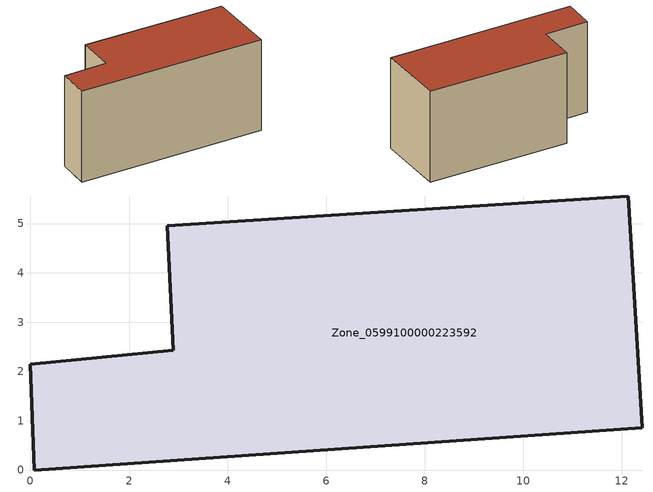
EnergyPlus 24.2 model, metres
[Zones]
Zone_0599100000223592
 floor ground (C_G): 12.41,0.86 0.08,0 0,2.15 2.9,2.43 2.78,4.96 12.13,5.56 z0
 wall outside (C_F): 0.08,0 12.41,0.86 12.13,5.56 2.78,4.96 2.9,2.43 0,2.15 0.08,0 z0:6.17
 roof outside (C_R): 0,2.15 0.08,0 12.41,0.86 12.13,5.56 2.78,4.96 2.9,2.43 z6.17
[BUILDING]
Pand.0599100000223592: North Axis=0; Terrain=City; Loads Convergence Tolerance Value=0.04; Temperature Convergence Tolerance Value=0.4; Solar Distribution=FullExterior; Maximum Number of Warmup Days=25; Minimum Number of Warmup Days=1
[Site:Location]
Rotterdam.The.Hague.AP_ZH_NLD Design_Conditions: Latitude=51.96; Longitude=4.45; Time Zone=1; Elevation=-4.5
[SITE:GROUNDTEMPERATURE:BUILDINGSURFACE]
18, 18, 18, 18, 18, 18, 18, 18, 18, 18, 18, 18
[MATERIAL] Thermal Absorptance=0.9; Solar Absorptance=0.7; Visible Absorptance=0.7
Name | Roughness | Thickness | Conductivity | Density | Specific Heat
G.TC.1946 | MediumSmooth | 0.15 | 1 | 540 | 1210
F.TC.1946 | Rough | 0.3 | 0.857143 | 1920 | 840
R.TC.1946 | MediumRough | 0.2 | 0.909091 | 1500 | 1000
[CONSTRUCTION]
C_G: G.TC.1946
C_F: F.TC.1946
C_R: R.TC.1946
[ZONE]
Zone_0599100000223592: Type=1; Multiplier=1; Ceiling Height=Autocalculate; Volume=Autocalculate; Floor Area=autocalculate; Part of Total Floor Area=Yes
[ZONEINFILTRATION:DESIGNFLOWRATE]
Infil_Zone_0599100000223592: Zone or ZoneList or Space or SpaceList=Zone_0599100000223592; Schedule=AlwaysOn; Design Flow Rate Calculation Method=Flow/Area; Flow Rate per Floor Area=0.003; Constant Term Coefficient=1; Temperature Term Coefficient=0; Velocity Term Coefficient=0; Velocity Squared Term Coefficient=0
[HVACTEMPLATE:ZONE:IDEALLOADSAIRSYSTEM]
Zone_0599100000223592: Maximum Heating Supply Air Temperature=50; Minimum Cooling Supply Air Temperature=13; Maximum Heating Supply Air Humidity Ratio=0.0156; Minimum Cooling Supply Air Humidity Ratio=0.0077; Heating Limit=NoLimit; Cooling Limit=NoLimit; Dehumidification Control Type=ConstantSensibleHeatRatio; Cooling Sensible Heat Ratio=0.7; Dehumidification Setpoint=60; Humidification Control Type=None; Humidification Setpoint=30; Outdoor Air Method=None; Outdoor Air Flow Rate per Person=0.00944; Outdoor Air Flow Rate per Zone Floor Area=0; Outdoor Air Flow Rate per Zone=0; Demand Controlled Ventilation Type=None; Outdoor Air Economizer Type=NoEconomizer; Heat Recovery Type=None; Sensible Heat Recovery Effectiveness=0.7; Latent Heat Recovery Effectiveness=0.65
[ZONECONTROL:THERMOSTAT]
ThermostatControl_Zone_0599100000223592: Zone or ZoneList=Zone_0599100000223592; Control Type Schedule=DualSetpointControlType; Control 1=Thermostat_Zone_0599100000223592; Temperature Difference Between Cutout And Setpoint=0
[THERMOSTATSETPOINT:DUALSETPOINT]
Thermostat_Zone_0599100000223592: Heating Setpoint Temperature Schedule=HeatingSetpoint_Zone_0599100000223592; Cooling Setpoint Temperature Schedule=CoolingSetpoint_Zone_0599100000223592
[SCHEDULE:COMPACT]
HeatingSetpoint_Zone_0599100000223592: Through: 12/31, For: AllDays, Until: 24:00, 21
CoolingSetpoint_Zone_0599100000223592: Through: 12/31, For: AllDays, Until: 24:00, 24
DualSetpointControlType: Through: 12/31, For: AllDays, Until: 24:00, 4
AlwaysOn: Through: 12/31, For: AllDays, Until: 24:00, 1
